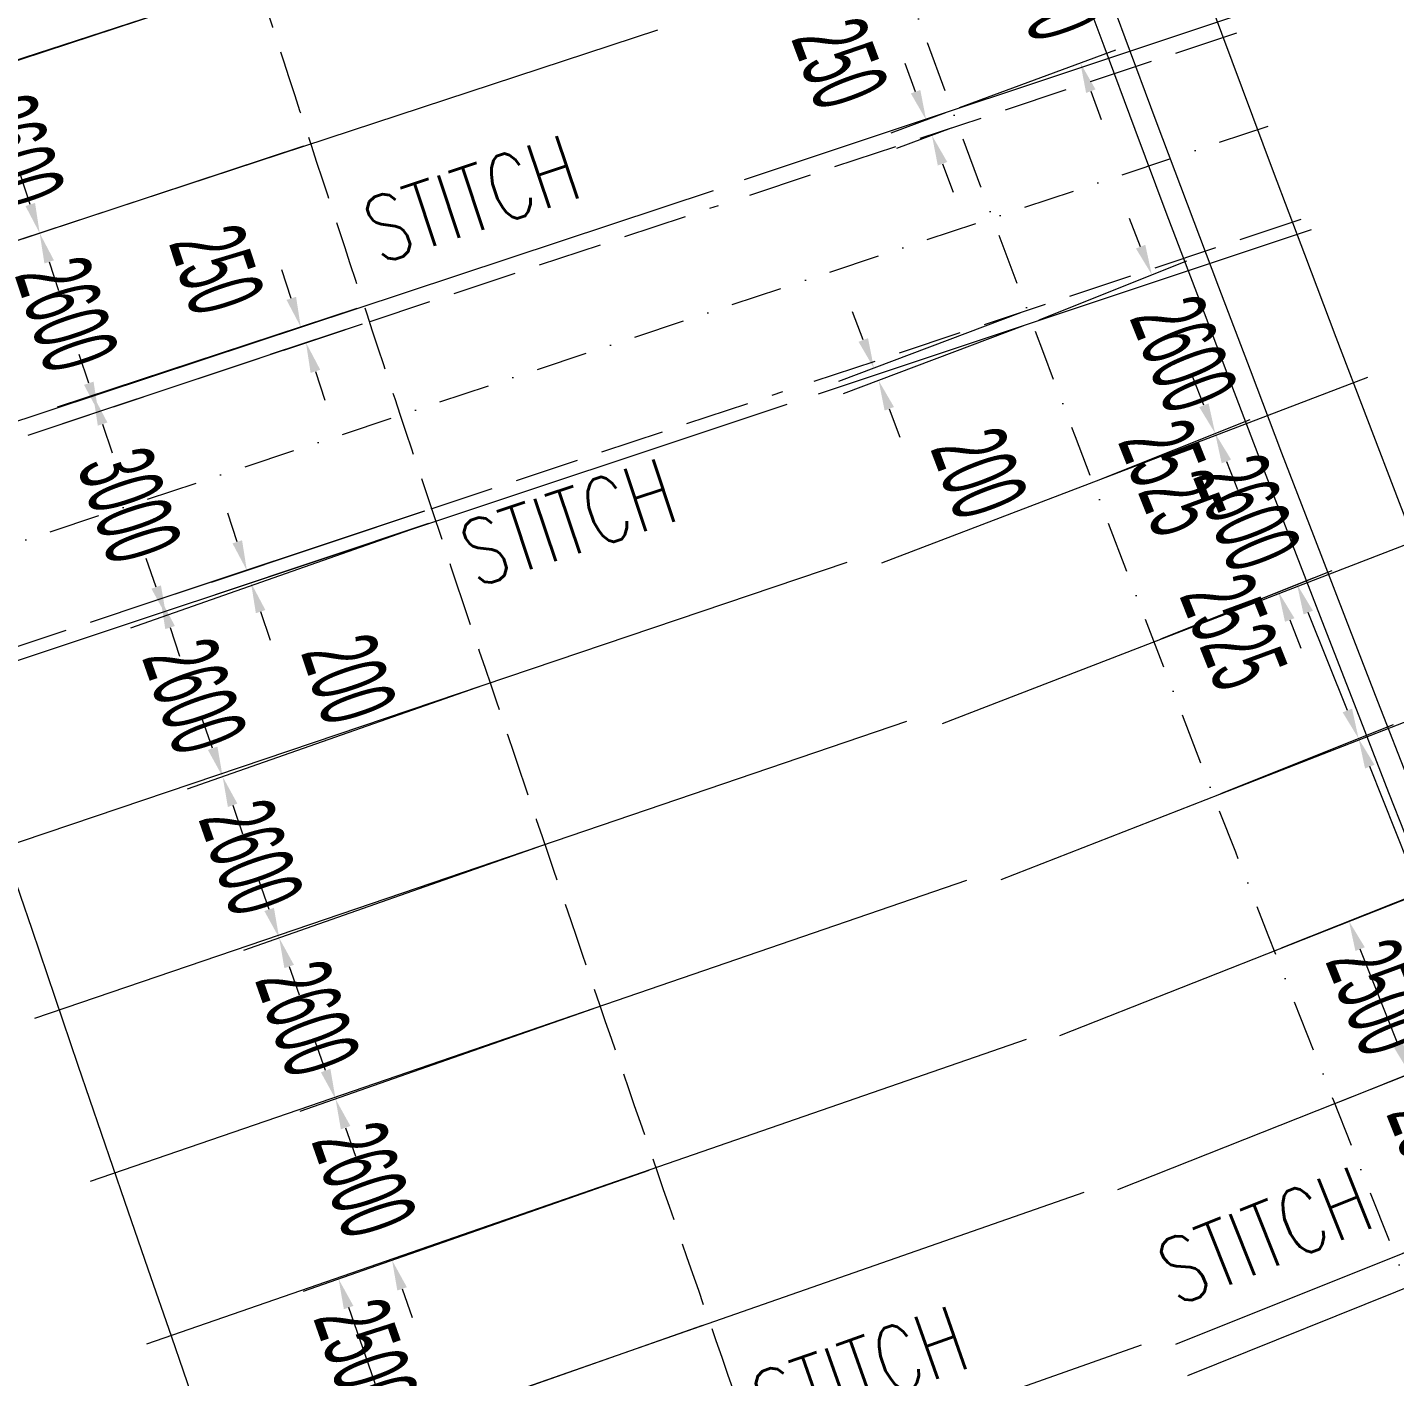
# Model space of a CAD drawing. Header units: millimetres. Extents: x 27228149 to 29012050, y 40856015 to 42918728.
# Drawn here: x 27405381 to 27426197, y 42430350 to 42450889 of the extents above; entities that cross this region are included whole.
import ezdxf

# ---------------------------------------------------------------- set-up
doc = ezdxf.new("R2010")
doc.units = ezdxf.units.MM
doc.header["$LTSCALE"] = 0.05
doc.linetypes.add('DGN Style 3', pattern=[27349.722329, 19535.51595, -7814.20638])
doc.linetypes.add('DGN Style 4', pattern=[31276.361035, 15628.41276, -7814.20638, 19.535516, -7814.20638])
doc.layers.get('Defpoints').update_dxf_attribs({"lineweight": 0})
for name, color, linetype, lineweight in [('InnerEdge_NB', 7, 'Continuous', 0), ('InnerEdge_SB', 7, 'Continuous', 0), ('OuterEdge_NB', 7, 'Continuous', 0), ('OuterEdge_SBRamp', 7, 'Continuous', 0), ('PlacementCurve_NB', 1, 'DGN Style 3', 0), ('PlacementCurve_SB', 1, 'DGN Style 3', 0), ('PlacementCurve_SBRamp', 1, 'DGN Style 3', 0), ('S-_ANOT----_A-', 7, 'Continuous', 0), ('S-_ANOT----_T-', 7, 'Continuous', 0), ('S-_GRIDLINE_E- Adjusted', 6, 'DGN Style 4', 0), ('S-_SEG-----_E-SB', 3, 'Continuous', 13), ('S-_SEG-----_E-SBRamp', 3, 'Continuous', 13), ('S-_WALLLBW-_E-', 40, 'Continuous', 13)]:
    doc.layers.add(name, color=color, linetype=linetype, lineweight=lineweight)
doc.styles.add('Styletxt', font='txt.shx')
doc.styles.add('StyleWORKING', font='WORKING.shx')
doc.dimstyles.new('dim300', dxfattribs={"dimtxt": 750, "dimasz": 750, "dimexe": 375, "dimexo": 375, "dimgap": 375, "dimtad": 1, "dimdec": 0, "dimzin": 11, "dimdsep": 46, "dimtxsty": 'StyleWORKING', "dimsah": 1, "dimcen": 0.09, "dimclrd": 7, "dimclre": 7, "dimadec": 4, "dimazin": 3, "dimtfac": 1, "dimtdec": 0, "dimtmove": 0, "dimatfit": 3, "dimfxl": 1, "dimtolj": 1, "dimtzin": 0, "dimlwd": 0, "dimlwe": 0, "dimarcsym": 0})

# ---------------------------------------------------------------- blocks, each defined once
blk = doc.blocks.new('*D150')
at = {"layer": 'Defpoints', "color": 0, "linetype": 'Continuous', "transparency": 16777216}
for p in [(27420678, 42446395), (27423465, 42444709), (27421601, 42443965)]:
    blk.add_point(p, dxfattribs=at)
at = {"layer": 'S-_ANOT----_A-', "color": 7, "linetype": 'Continuous', "lineweight": 0, "transparency": 16777216}
for p, q in [((27422330, 42447550), (27422159, 42447978)), ((27423635, 42444282), (27423806, 42443855))]:
    blk.add_line(p, q, dxfattribs=at)
at = {"layer": 'S-_ANOT----_A-', "linetype": 'Continuous', "transparency": 16777216}
for p, q in [((27420785, 42446438), (27423035, 42447337)), ((27421708, 42444008), (27423999, 42444922))]:
    blk.add_line(p, q, dxfattribs=at)
at = {"layer": 'S-_ANOT----_A-', "color": 7, "linetype": 'Continuous', "transparency": 16777216}
for points in [[(27422401, 42447579), (27422259, 42447522), (27422501, 42447123)], [(27423707, 42444310), (27423564, 42444253), (27423465, 42444709)]]:
    blk.add_solid(points, dxfattribs=at)
at = {"layer": 'S-_ANOT----_A-', "color": 0, "linetype": 'Continuous', "transparency": 16777216, "insert": (27422984, 42445917), "char_height": 1150, "attachment_point": 5, "rotation": 291.7694, "style": 'StyleWORKING'}
blk.add_mtext('\\A1;{\\W0.47826;\\C0;2600}', dxfattribs=at)
blk = doc.blocks.new('*D151')
at = {"layer": 'Defpoints', "color": 0, "linetype": 'Continuous', "transparency": 16777216}
for p in [(27421601, 42443965), (27424429, 42442295), (27422533, 42441538)]:
    blk.add_point(p, dxfattribs=at)
at = {"layer": 'S-_ANOT----_A-', "color": 7, "linetype": 'Continuous', "lineweight": 0, "transparency": 16777216}
for p, q in [((27423294, 42445136), (27423124, 42445563)), ((27424600, 42441868), (27424770, 42441440))]:
    blk.add_line(p, q, dxfattribs=at)
at = {"layer": 'S-_ANOT----_A-', "linetype": 'Continuous', "transparency": 16777216}
for p, q in [((27421708, 42444008), (27423999, 42444922)), ((27422640, 42441580), (27424963, 42442508))]:
    blk.add_line(p, q, dxfattribs=at)
at = {"layer": 'S-_ANOT----_A-', "color": 7, "linetype": 'Continuous', "transparency": 16777216}
for points in [[(27423365, 42445165), (27423223, 42445108), (27423465, 42444709)], [(27424671, 42441896), (27424528, 42441839), (27424429, 42442295)]]:
    blk.add_solid(points, dxfattribs=at)
at = {"layer": 'S-_ANOT----_A-', "color": 0, "linetype": 'Continuous', "transparency": 16777216, "insert": (27423948, 42443502), "char_height": 1150, "attachment_point": 5, "rotation": 291.7694, "style": 'StyleWORKING'}
blk.add_mtext('\\A1;{\\W0.47826;\\C0;2600}', dxfattribs=at)
blk = doc.blocks.new('*D152')
at = {"layer": 'Defpoints', "color": 0, "linetype": 'Continuous', "transparency": 16777216}
for p in [(27424712, 42442408), (27422533, 42441538), (27423446, 42439183)]:
    blk.add_point(p, dxfattribs=at)
at = {"layer": 'S-_ANOT----_A-', "linetype": 'Continuous', "transparency": 16777216}
for p, q in [((27422640, 42441580), (27425246, 42442621)), ((27423553, 42439226), (27426182, 42440276))]:
    blk.add_line(p, q, dxfattribs=at)
at = {"layer": 'S-_ANOT----_A-', "color": 7, "linetype": 'Continuous', "lineweight": 0, "transparency": 16777216}
blk.add_line((27425477, 42440490), (27424882, 42441980), dxfattribs=at)
at = {"layer": 'S-_ANOT----_A-', "color": 7, "linetype": 'Continuous', "transparency": 16777216}
for points in [[(27424953, 42442009), (27424811, 42441952), (27424712, 42442408)], [(27425549, 42440518), (27425406, 42440462), (27425648, 42440063)]]:
    blk.add_solid(points, dxfattribs=at)
at = {"layer": 'S-_ANOT----_A-', "color": 0, "linetype": 'Continuous', "transparency": 16777216, "insert": (27422807, 42444033), "char_height": 1150, "attachment_point": 5, "rotation": 291.7694, "style": 'StyleWORKING'}
blk.add_mtext('\\A1;{\\W0.47826;\\C0;2525}', dxfattribs=at)
blk = doc.blocks.new('*D153')
at = {"layer": 'Defpoints', "color": 0, "linetype": 'Continuous', "transparency": 16777216}
for p in [(27425648, 42440063), (27423446, 42439183), (27424366, 42436832)]:
    blk.add_point(p, dxfattribs=at)
at = {"layer": 'S-_ANOT----_A-', "linetype": 'Continuous', "transparency": 16777216}
for p, q in [((27423553, 42439226), (27426182, 42440276)), ((27424473, 42436875), (27427118, 42437931))]:
    blk.add_line(p, q, dxfattribs=at)
at = {"layer": 'S-_ANOT----_A-', "color": 7, "linetype": 'Continuous', "lineweight": 0, "transparency": 16777216}
blk.add_line((27426414, 42438145), (27425819, 42439636), dxfattribs=at)
at = {"layer": 'S-_ANOT----_A-', "color": 7, "linetype": 'Continuous', "transparency": 16777216}
for points in [[(27425890, 42439664), (27425747, 42439607), (27425648, 42440063)], [(27426485, 42438174), (27426343, 42438117), (27426584, 42437718)]]:
    blk.add_solid(points, dxfattribs=at)
at = {"layer": 'S-_ANOT----_A-', "color": 0, "linetype": 'Continuous', "transparency": 16777216, "insert": (27423744, 42441688), "char_height": 1150, "attachment_point": 5, "rotation": 291.7694, "style": 'StyleWORKING'}
blk.add_mtext('\\A1;{\\W0.47826;\\C0;2525}', dxfattribs=at)
blk = doc.blocks.new('*D154')
at = {"layer": 'Defpoints', "color": 0, "linetype": 'Continuous', "transparency": 16777216}
for p in [(27425501, 42437285), (27424366, 42436832), (27425286, 42434507)]:
    blk.add_point(p, dxfattribs=at)
at = {"layer": 'S-_ANOT----_A-', "linetype": 'Continuous', "transparency": 16777216}
for p, q in [((27424473, 42436875), (27426035, 42437498)), ((27425392, 42434550), (27426962, 42435177))]:
    blk.add_line(p, q, dxfattribs=at)
at = {"layer": 'S-_ANOT----_A-', "color": 7, "linetype": 'Continuous', "lineweight": 0, "transparency": 16777216}
blk.add_line((27426257, 42435391), (27425671, 42436858), dxfattribs=at)
at = {"layer": 'S-_ANOT----_A-', "color": 7, "linetype": 'Continuous', "transparency": 16777216}
for points in [[(27425743, 42436886), (27425600, 42436830), (27425501, 42437285)], [(27426329, 42435419), (27426186, 42435362), (27426428, 42434963)]]:
    blk.add_solid(points, dxfattribs=at)
at = {"layer": 'S-_ANOT----_A-', "color": 0, "linetype": 'Continuous', "transparency": 16777216, "insert": (27425966, 42436125), "char_height": 1150, "attachment_point": 5, "rotation": 291.7694, "style": 'StyleWORKING'}
blk.add_mtext('\\A1;{\\W0.47826;\\C0;2500}', dxfattribs=at)
blk = doc.blocks.new('*D339')
at = {"layer": 'Defpoints', "color": 0, "linetype": 'Continuous', "transparency": 16777216}
for p in [(27408085, 42454060), (27408886, 42451587), (27404756, 42450226)]:
    blk.add_point(p, dxfattribs=at)
at = {"layer": 'S-_ANOT----_A-', "linetype": 'Continuous', "transparency": 16777216}
for p, q in [((27407976, 42454024), (27403396, 42452515)), ((27408777, 42451551), (27404209, 42450046))]:
    blk.add_line(p, q, dxfattribs=at)
at = {"layer": 'S-_ANOT----_A-', "color": 7, "linetype": 'Continuous', "lineweight": 0, "transparency": 16777216}
for p, q in [((27403798, 42453132), (27403654, 42453569)), ((27404900, 42449789), (27405044, 42449352))]:
    blk.add_line(p, q, dxfattribs=at)
at = {"layer": 'S-_ANOT----_A-', "color": 7, "linetype": 'Continuous', "transparency": 16777216}
for points in [[(27403871, 42453156), (27403725, 42453108), (27403942, 42452695)], [(27404972, 42449813), (27404827, 42449765), (27404756, 42450226)]]:
    blk.add_solid(points, dxfattribs=at)
at = {"layer": 'S-_ANOT----_A-', "color": 0, "linetype": 'Continuous', "transparency": 16777216, "insert": (27404350, 42451461), "char_height": 1150, "attachment_point": 5, "rotation": 288.2405, "style": 'StyleWORKING'}
blk.add_mtext('\\A1;{\\W0.47826;\\C0;2600}', dxfattribs=at)
blk = doc.blocks.new('*D340')
at = {"layer": 'Defpoints', "color": 0, "linetype": 'Continuous', "transparency": 16777216}
for p in [(27408886, 42451587), (27409694, 42449115), (27405569, 42447756)]:
    blk.add_point(p, dxfattribs=at)
at = {"layer": 'S-_ANOT----_A-', "linetype": 'Continuous', "transparency": 16777216}
for p, q in [((27408777, 42451551), (27404209, 42450046)), ((27409584, 42449079), (27405023, 42447576))]:
    blk.add_line(p, q, dxfattribs=at)
at = {"layer": 'S-_ANOT----_A-', "color": 7, "linetype": 'Continuous', "lineweight": 0, "transparency": 16777216}
for p, q in [((27404612, 42450663), (27404468, 42451099)), ((27405713, 42447319), (27405857, 42446883))]:
    blk.add_line(p, q, dxfattribs=at)
at = {"layer": 'S-_ANOT----_A-', "color": 7, "linetype": 'Continuous', "transparency": 16777216}
for points in [[(27404684, 42450687), (27404539, 42450639), (27404756, 42450226)], [(27405786, 42447343), (27405641, 42447295), (27405569, 42447756)]]:
    blk.add_solid(points, dxfattribs=at)
at = {"layer": 'S-_ANOT----_A-', "color": 0, "linetype": 'Continuous', "transparency": 16777216, "insert": (27405164, 42448991), "char_height": 1150, "attachment_point": 5, "rotation": 288.2405, "style": 'StyleWORKING'}
blk.add_mtext('\\A1;{\\W0.47826;\\C0;2600}', dxfattribs=at)
blk = doc.blocks.new('*D341')
at = {"layer": 'Defpoints', "color": 0, "linetype": 'Continuous', "transparency": 16777216}
for p in [(27411597, 42443373), (27412426, 42440908), (27408355, 42439481)]:
    blk.add_point(p, dxfattribs=at)
at = {"layer": 'S-_ANOT----_A-', "linetype": 'Continuous', "transparency": 16777216}
for p, q in [((27411489, 42443335), (27406952, 42441745)), ((27412317, 42440870), (27407812, 42439291))]:
    blk.add_line(p, q, dxfattribs=at)
at = {"layer": 'S-_ANOT----_A-', "color": 7, "linetype": 'Continuous', "lineweight": 0, "transparency": 16777216}
for p, q in [((27407343, 42442369), (27407190, 42442803)), ((27408507, 42439047), (27408659, 42438613))]:
    blk.add_line(p, q, dxfattribs=at)
at = {"layer": 'S-_ANOT----_A-', "color": 7, "linetype": 'Continuous', "transparency": 16777216}
for points in [[(27407415, 42442394), (27407270, 42442344), (27407495, 42441935)], [(27408579, 42439073), (27408434, 42439022), (27408355, 42439481)]]:
    blk.add_solid(points, dxfattribs=at)
at = {"layer": 'S-_ANOT----_A-', "color": 0, "linetype": 'Continuous', "transparency": 16777216, "insert": (27407926, 42440709), "char_height": 1150, "attachment_point": 5, "rotation": 289.3146, "style": 'StyleWORKING'}
blk.add_mtext('\\A1;{\\W0.47826;\\C0;2600}', dxfattribs=at)
blk = doc.blocks.new('*D342')
at = {"layer": 'Defpoints', "color": 0, "linetype": 'Continuous', "transparency": 16777216}
for p in [(27412426, 42440908), (27413261, 42438446), (27409215, 42437028)]:
    blk.add_point(p, dxfattribs=at)
at = {"layer": 'S-_ANOT----_A-', "linetype": 'Continuous', "transparency": 16777216}
for p, q in [((27412317, 42440870), (27407812, 42439291)), ((27413152, 42438408), (27408672, 42436838))]:
    blk.add_line(p, q, dxfattribs=at)
at = {"layer": 'S-_ANOT----_A-', "color": 7, "linetype": 'Continuous', "lineweight": 0, "transparency": 16777216}
for p, q in [((27408202, 42439916), (27408050, 42440350)), ((27409367, 42436594), (27409519, 42436160))]:
    blk.add_line(p, q, dxfattribs=at)
at = {"layer": 'S-_ANOT----_A-', "color": 7, "linetype": 'Continuous', "transparency": 16777216}
for points in [[(27408275, 42439941), (27408130, 42439890), (27408355, 42439481)], [(27409439, 42436619), (27409294, 42436568), (27409215, 42437028)]]:
    blk.add_solid(points, dxfattribs=at)
at = {"layer": 'S-_ANOT----_A-', "color": 0, "linetype": 'Continuous', "transparency": 16777216, "insert": (27408786, 42438255), "char_height": 1150, "attachment_point": 5, "rotation": 289.3146, "style": 'StyleWORKING'}
blk.add_mtext('\\A1;{\\W0.47826;\\C0;2600}', dxfattribs=at)
blk = doc.blocks.new('*D343')
at = {"layer": 'Defpoints', "color": 0, "linetype": 'Continuous', "transparency": 16777216}
for p in [(27413261, 42438446), (27414102, 42435986), (27410074, 42434574)]:
    blk.add_point(p, dxfattribs=at)
at = {"layer": 'S-_ANOT----_A-', "linetype": 'Continuous', "transparency": 16777216}
for p, q in [((27413152, 42438408), (27408672, 42436838)), ((27413993, 42435948), (27409532, 42434384))]:
    blk.add_line(p, q, dxfattribs=at)
at = {"layer": 'S-_ANOT----_A-', "color": 7, "linetype": 'Continuous', "lineweight": 0, "transparency": 16777216}
for p, q in [((27409062, 42437462), (27408910, 42437896)), ((27410227, 42434140), (27410379, 42433706))]:
    blk.add_line(p, q, dxfattribs=at)
at = {"layer": 'S-_ANOT----_A-', "color": 7, "linetype": 'Continuous', "transparency": 16777216}
for points in [[(27409135, 42437487), (27408990, 42437437), (27409215, 42437028)], [(27410299, 42434166), (27410154, 42434115), (27410074, 42434574)]]:
    blk.add_solid(points, dxfattribs=at)
at = {"layer": 'S-_ANOT----_A-', "color": 0, "linetype": 'Continuous', "transparency": 16777216, "insert": (27409646, 42435802), "char_height": 1150, "attachment_point": 5, "rotation": 289.3146, "style": 'StyleWORKING'}
blk.add_mtext('\\A1;{\\W0.47826;\\C0;2600}', dxfattribs=at)
blk = doc.blocks.new('*D344')
at = {"layer": 'Defpoints', "color": 0, "linetype": 'Continuous', "transparency": 16777216}
for p in [(27414102, 42435986), (27414950, 42433528), (27410934, 42432121)]:
    blk.add_point(p, dxfattribs=at)
at = {"layer": 'S-_ANOT----_A-', "linetype": 'Continuous', "transparency": 16777216}
for p, q in [((27413993, 42435948), (27409532, 42434384)), ((27414841, 42433490), (27410392, 42431931))]:
    blk.add_line(p, q, dxfattribs=at)
at = {"layer": 'S-_ANOT----_A-', "color": 7, "linetype": 'Continuous', "lineweight": 0, "transparency": 16777216}
for p, q in [((27409922, 42435008), (27409770, 42435443)), ((27411087, 42431687), (27411239, 42431252))]:
    blk.add_line(p, q, dxfattribs=at)
at = {"layer": 'S-_ANOT----_A-', "color": 7, "linetype": 'Continuous', "transparency": 16777216}
for points in [[(27409995, 42435034), (27409850, 42434983), (27410074, 42434574)], [(27411159, 42431712), (27411014, 42431661), (27410934, 42432121)]]:
    blk.add_solid(points, dxfattribs=at)
at = {"layer": 'S-_ANOT----_A-', "color": 0, "linetype": 'Continuous', "transparency": 16777216, "insert": (27410506, 42433348), "char_height": 1150, "attachment_point": 5, "rotation": 289.3146, "style": 'StyleWORKING'}
blk.add_mtext('\\A1;{\\W0.47826;\\C0;2600}', dxfattribs=at)
blk = doc.blocks.new('*D345')
at = {"layer": 'Defpoints', "color": 0, "linetype": 'Continuous', "transparency": 16777216}
for p in [(27414950, 42433528), (27410120, 42431835), (27415771, 42431167)]:
    blk.add_point(p, dxfattribs=at)
at = {"layer": 'S-_ANOT----_A-', "linetype": 'Continuous', "transparency": 16777216}
for p, q in [((27414841, 42433490), (27409578, 42431645)), ((27415662, 42431129), (27410405, 42429286))]:
    blk.add_line(p, q, dxfattribs=at)
at = {"layer": 'S-_ANOT----_A-', "color": 7, "linetype": 'Continuous', "lineweight": 0, "transparency": 16777216}
blk.add_line((27410795, 42429910), (27410273, 42431401), dxfattribs=at)
at = {"layer": 'S-_ANOT----_A-', "color": 7, "linetype": 'Continuous', "transparency": 16777216}
for points in [[(27410345, 42431427), (27410200, 42431376), (27410120, 42431835)], [(27410868, 42429936), (27410723, 42429885), (27410947, 42429476)]]:
    blk.add_solid(points, dxfattribs=at)
at = {"layer": 'S-_ANOT----_A-', "color": 0, "linetype": 'Continuous', "transparency": 16777216, "insert": (27410535, 42430656), "char_height": 1150, "attachment_point": 5, "rotation": 289.3146, "style": 'StyleWORKING'}
blk.add_mtext('\\A1;{\\W0.47826;\\C0;2500}', dxfattribs=at)
blk = doc.blocks.new('*D948')
at = {"layer": 'Defpoints', "color": 0, "linetype": 'Continuous', "transparency": 16777216}
for p in [(27410507, 42446646), (27410586, 42446409), (27409544, 42446327)]:
    blk.add_point(p, dxfattribs=at)
at = {"layer": 'S-_ANOT----_A-', "color": 7, "linetype": 'Continuous', "lineweight": 0, "transparency": 16777216}
for p, q in [((27409399, 42446764), (27409255, 42447200)), ((27409767, 42445653), (27409912, 42445216))]:
    blk.add_line(p, q, dxfattribs=at)
at = {"layer": 'S-_ANOT----_A-', "linetype": 'Continuous', "transparency": 16777216}
for p, q in [((27410398, 42446610), (27408998, 42446146)), ((27410477, 42446373), (27409077, 42445909))]:
    blk.add_line(p, q, dxfattribs=at)
at = {"layer": 'S-_ANOT----_A-', "color": 7, "linetype": 'Continuous', "transparency": 16777216}
for points in [[(27409472, 42446788), (27409327, 42446740), (27409544, 42446327)], [(27409840, 42445677), (27409694, 42445629), (27409623, 42446090)]]:
    blk.add_solid(points, dxfattribs=at)
at = {"layer": 'S-_ANOT----_A-', "color": 0, "linetype": 'Continuous', "transparency": 16777216, "insert": (27408261, 42447201), "char_height": 1150, "attachment_point": 5, "rotation": 288.3215, "style": 'StyleWORKING'}
blk.add_mtext('\\A1;{\\W0.47826;\\C0;250}', dxfattribs=at)
blk = doc.blocks.new('*D949')
at = {"layer": 'Defpoints', "color": 0, "linetype": 'Continuous', "transparency": 16777216}
for p in [(27411534, 42443562), (27411597, 42443373), (27408723, 42442622)]:
    blk.add_point(p, dxfattribs=at)
at = {"layer": 'S-_ANOT----_A-', "linetype": 'Continuous', "transparency": 16777216}
for p, q in [((27411425, 42443526), (27408178, 42442439)), ((27411488, 42443336), (27408241, 42442250))]:
    blk.add_line(p, q, dxfattribs=at)
at = {"layer": 'S-_ANOT----_A-', "color": 7, "linetype": 'Continuous', "lineweight": 0, "transparency": 16777216}
for p, q in [((27408577, 42443058), (27408431, 42443494)), ((27408933, 42441996), (27409079, 42441560))]:
    blk.add_line(p, q, dxfattribs=at)
at = {"layer": 'S-_ANOT----_A-', "color": 7, "linetype": 'Continuous', "transparency": 16777216}
for points in [[(27408650, 42443082), (27408505, 42443034), (27408723, 42442622)], [(27409005, 42442020), (27408860, 42441972), (27408787, 42442432)]]:
    blk.add_solid(points, dxfattribs=at)
at = {"layer": 'S-_ANOT----_A-', "color": 0, "linetype": 'Continuous', "transparency": 16777216, "insert": (27410273, 42440969), "char_height": 1150, "attachment_point": 5, "rotation": 288.5048, "style": 'StyleWORKING'}
blk.add_mtext('\\A1;{\\W0.47826;\\C0;200}', dxfattribs=at)
blk = doc.blocks.new('*D954')
at = {"layer": 'Defpoints', "color": 0, "linetype": 'Continuous', "transparency": 16777216}
for p in [(27420607, 42446583), (27420678, 42446395), (27418270, 42445700)]:
    blk.add_point(p, dxfattribs=at)
at = {"layer": 'S-_ANOT----_A-', "linetype": 'Continuous', "transparency": 16777216}
for p, q in [((27420500, 42446542), (27417732, 42445497)), ((27420570, 42446355), (27417803, 42445310))]:
    blk.add_line(p, q, dxfattribs=at)
at = {"layer": 'S-_ANOT----_A-', "color": 7, "linetype": 'Continuous', "lineweight": 0, "transparency": 16777216}
for p, q in [((27418108, 42446131), (27417945, 42446561)), ((27418504, 42445083), (27418666, 42444652))]:
    blk.add_line(p, q, dxfattribs=at)
at = {"layer": 'S-_ANOT----_A-', "color": 7, "linetype": 'Continuous', "transparency": 16777216}
for points in [[(27418180, 42446158), (27418036, 42446103), (27418270, 42445700)], [(27418575, 42445110), (27418432, 42445056), (27418341, 42445513)]]:
    blk.add_solid(points, dxfattribs=at)
at = {"layer": 'S-_ANOT----_A-', "color": 0, "linetype": 'Continuous', "transparency": 16777216, "insert": (27419870, 42444103), "char_height": 1150, "attachment_point": 5, "rotation": 290.688, "style": 'StyleWORKING'}
blk.add_mtext('\\A1;{\\W0.47826;\\C0;200}', dxfattribs=at)
blk = doc.blocks.new('*D955')
at = {"layer": 'Defpoints', "color": 0, "linetype": 'Continuous', "transparency": 16777216}
for p in [(27419465, 42449628), (27419065, 42449478), (27419552, 42449393)]:
    blk.add_point(p, dxfattribs=at)
at = {"layer": 'S-_ANOT----_A-', "color": 7, "linetype": 'Continuous', "lineweight": 0, "transparency": 16777216}
for p, q in [((27418904, 42449909), (27418743, 42450340)), ((27419314, 42448813), (27419475, 42448382))]:
    blk.add_line(p, q, dxfattribs=at)
at = {"layer": 'S-_ANOT----_A-', "linetype": 'Continuous', "transparency": 16777216}
for p, q in [((27419357, 42449587), (27418527, 42449277)), ((27419445, 42449353), (27418614, 42449043))]:
    blk.add_line(p, q, dxfattribs=at)
at = {"layer": 'S-_ANOT----_A-', "color": 7, "linetype": 'Continuous', "transparency": 16777216}
for points in [[(27418976, 42449936), (27418832, 42449883), (27419065, 42449478)], [(27419386, 42448840), (27419242, 42448786), (27419153, 42449244)]]:
    blk.add_solid(points, dxfattribs=at)
at = {"layer": 'S-_ANOT----_A-', "color": 0, "linetype": 'Continuous', "transparency": 16777216, "insert": (27417750, 42450341), "char_height": 1150, "attachment_point": 5, "rotation": 290.4815, "style": 'StyleWORKING'}
blk.add_mtext('\\A1;{\\W0.47826;\\C0;250}', dxfattribs=at)
blk = doc.blocks.new('*D1020')
at = {"layer": 'Defpoints', "color": 0, "linetype": 'Continuous', "transparency": 16777216}
for p in [(27418561, 42452066), (27421412, 42450349), (27419465, 42449628)]:
    blk.add_point(p, dxfattribs=at)
at = {"layer": 'S-_ANOT----_A-', "color": 7, "linetype": 'Continuous', "lineweight": 0, "transparency": 16777216}
for p, q in [((27420348, 42453219), (27420188, 42453650)), ((27421572, 42449918), (27421731, 42449487))]:
    blk.add_line(p, q, dxfattribs=at)
at = {"layer": 'S-_ANOT----_A-', "linetype": 'Continuous', "transparency": 16777216}
for p, q in [((27418669, 42452106), (27421047, 42452987)), ((27419573, 42449668), (27421951, 42450549))]:
    blk.add_line(p, q, dxfattribs=at)
at = {"layer": 'S-_ANOT----_A-', "color": 7, "linetype": 'Continuous', "transparency": 16777216}
for points in [[(27420420, 42453245), (27420276, 42453192), (27420508, 42452787)], [(27421643, 42449945), (27421500, 42449891), (27421412, 42450349)]]:
    blk.add_solid(points, dxfattribs=at)
at = {"layer": 'S-_ANOT----_A-', "color": 0, "linetype": 'Continuous', "transparency": 16777216, "insert": (27420961, 42451569), "char_height": 1150, "attachment_point": 5, "rotation": 290.3378, "style": 'StyleWORKING'}
blk.add_mtext('\\A1;{\\W0.47826;\\C0;2600}', dxfattribs=at)
blk = doc.blocks.new('*D1021')
at = {"layer": 'Defpoints', "color": 0, "linetype": 'Continuous', "transparency": 16777216}
for p in [(27426428, 42434963), (27425286, 42434507), (27426213, 42432186)]:
    blk.add_point(p, dxfattribs=at)
at = {"layer": 'S-_ANOT----_A-', "linetype": 'Continuous', "transparency": 16777216}
for p, q in [((27425392, 42434550), (27426962, 42435177)), ((27426320, 42432228), (27427889, 42432855))]:
    blk.add_line(p, q, dxfattribs=at)
at = {"layer": 'S-_ANOT----_A-', "color": 7, "linetype": 'Continuous', "lineweight": 0, "transparency": 16777216}
blk.add_line((27427185, 42433069), (27426599, 42434536), dxfattribs=at)
at = {"layer": 'S-_ANOT----_A-', "color": 7, "linetype": 'Continuous', "transparency": 16777216}
for points in [[(27426670, 42434565), (27426527, 42434508), (27426428, 42434963)], [(27427256, 42433097), (27427113, 42433041), (27427355, 42432642)]]:
    blk.add_solid(points, dxfattribs=at)
at = {"layer": 'S-_ANOT----_A-', "color": 0, "linetype": 'Continuous', "transparency": 16777216, "insert": (27426893, 42433803), "char_height": 1150, "attachment_point": 5, "rotation": 291.7694, "style": 'StyleWORKING'}
blk.add_mtext('\\A1;{\\W0.47826;\\C0;2500}', dxfattribs=at)
blk = doc.blocks.new('*D1075')
at = {"layer": 'Defpoints', "color": 0, "linetype": 'Continuous', "transparency": 16777216}
for p in [(27409694, 42449115), (27410507, 42446646), (27406383, 42445287)]:
    blk.add_point(p, dxfattribs=at)
at = {"layer": 'S-_ANOT----_A-', "linetype": 'Continuous', "transparency": 16777216}
for p, q in [((27409584, 42449079), (27405023, 42447576)), ((27410398, 42446610), (27405837, 42445107))]:
    blk.add_line(p, q, dxfattribs=at)
at = {"layer": 'S-_ANOT----_A-', "color": 7, "linetype": 'Continuous', "lineweight": 0, "transparency": 16777216}
for p, q in [((27405425, 42448193), (27405281, 42448630)), ((27406527, 42444850), (27406671, 42444413))]:
    blk.add_line(p, q, dxfattribs=at)
at = {"layer": 'S-_ANOT----_A-', "color": 7, "linetype": 'Continuous', "transparency": 16777216}
for points in [[(27405498, 42448217), (27405353, 42448169), (27405569, 42447756)], [(27406600, 42444874), (27406454, 42444826), (27406383, 42445287)]]:
    blk.add_solid(points, dxfattribs=at)
at = {"layer": 'S-_ANOT----_A-', "color": 0, "linetype": 'Continuous', "transparency": 16777216, "insert": (27405978, 42446522), "char_height": 1150, "attachment_point": 5, "rotation": 288.2405, "style": 'StyleWORKING'}
blk.add_mtext('\\A1;{\\W0.47826;\\C0;2600}', dxfattribs=at)
blk = doc.blocks.new('*D1076')
at = {"layer": 'Defpoints', "color": 0, "linetype": 'Continuous', "transparency": 16777216}
for p in [(27410586, 42446409), (27411534, 42443562), (27407409, 42442189)]:
    blk.add_point(p, dxfattribs=at)
at = {"layer": 'S-_ANOT----_A-', "linetype": 'Continuous', "transparency": 16777216}
for p, q in [((27410477, 42446372), (27405916, 42444854)), ((27411424, 42443526), (27406863, 42442008))]:
    blk.add_line(p, q, dxfattribs=at)
at = {"layer": 'S-_ANOT----_A-', "color": 7, "linetype": 'Continuous', "lineweight": 0, "transparency": 16777216}
for p, q in [((27406316, 42445472), (27406171, 42445908)), ((27407554, 42441753), (27407700, 42441316))]:
    blk.add_line(p, q, dxfattribs=at)
at = {"layer": 'S-_ANOT----_A-', "color": 7, "linetype": 'Continuous', "transparency": 16777216}
for points in [[(27406389, 42445496), (27406243, 42445448), (27406461, 42445036)], [(27407627, 42441777), (27407481, 42441729), (27407409, 42442189)]]:
    blk.add_solid(points, dxfattribs=at)
at = {"layer": 'S-_ANOT----_A-', "color": 0, "linetype": 'Continuous', "transparency": 16777216, "insert": (27406936, 42443613), "char_height": 1150, "attachment_point": 5, "rotation": 288.4139, "style": 'StyleWORKING'}
blk.add_mtext('\\A1;{\\W0.47826;\\C0;3000}', dxfattribs=at)
blk = doc.blocks.new('*D1077')
at = {"layer": 'Defpoints', "color": 0, "linetype": 'Continuous', "transparency": 16777216}
for p in [(27415771, 42431167), (27410947, 42429476), (27416598, 42428807)]:
    blk.add_point(p, dxfattribs=at)
at = {"layer": 'S-_ANOT----_A-', "linetype": 'Continuous', "transparency": 16777216}
for p, q in [((27415662, 42431129), (27410405, 42429286)), ((27416489, 42428769), (27411232, 42426927))]:
    blk.add_line(p, q, dxfattribs=at)
at = {"layer": 'S-_ANOT----_A-', "color": 7, "linetype": 'Continuous', "lineweight": 0, "transparency": 16777216}
blk.add_line((27411622, 42427551), (27411099, 42429042), dxfattribs=at)
at = {"layer": 'S-_ANOT----_A-', "color": 7, "linetype": 'Continuous', "transparency": 16777216}
for points in [[(27411172, 42429067), (27411027, 42429017), (27410947, 42429476)], [(27411694, 42427576), (27411550, 42427526), (27411774, 42427117)]]:
    blk.add_solid(points, dxfattribs=at)
at = {"layer": 'S-_ANOT----_A-', "color": 0, "linetype": 'Continuous', "transparency": 16777216, "insert": (27411362, 42428297), "char_height": 1150, "attachment_point": 5, "rotation": 289.3146, "style": 'StyleWORKING'}
blk.add_mtext('\\A1;{\\W0.47826;\\C0;2500}', dxfattribs=at)

msp = doc.modelspace()

# ---------------------------------------------------------------- linework, layer by layer
at = {"layer": 'InnerEdge_NB'}
msp.add_lwpolyline([(27283724.5, 42878514.7, -0.0568157), (27345588.8, 42682480.7), (27368075.3, 42566916.3, 0.0263705), (27393633.3, 42464653, 0.0426618), (27458420.2, 42303807.1, 0.1075608), (27699785.7, 42006839.6, 0.026969), (27783127.3, 41947329.2), (27839783.5, 41911319.6)], format="xyb", dxfattribs=at)
at = {"layer": 'InnerEdge_SB', "extrusion": (0, 0, -1)}
msp.add_lwpolyline([(-27784629.2, 41949692.3, 0.026969), (-27701533.2, 42009027.3, 0.1075608), (-27460918.9, 42305070.6, 0.0691101), (-27370363.7, 42569291.8)], format="xyb", dxfattribs=at)
at = {"layer": 'OuterEdge_NB', "extrusion": (0, 0, -1)}
msp.add_arc((-28366874.4, 42763192.6), 1032150, 334.1501386, 342.946718, dxfattribs=at)
at = {"layer": 'OuterEdge_SBRamp', "flags": 128}
msp.add_lwpolyline([(27421297.4, 42451872.9), (27421768, 42450606), (27422240.9, 42449339.9), (27422716.1, 42448074.7), (27423193.6, 42446810.3), (27423673.3, 42445546.8), (27424155.3, 42444284.2), (27424639.6, 42443022.4), (27425126.2, 42441761.5), (27425615, 42440501.5), (27426106.1, 42439242.4), (27426599.5, 42437984.2), (27427095.1, 42436726.8), (27427593, 42435470.4), (27428093.2, 42434214.8), (27428595.6, 42432960.2), (27429100.3, 42431706.4), (27429607.2, 42430453.6)], dxfattribs=at)
at = {"layer": 'PlacementCurve_NB'}
msp.add_lwpolyline([(27288809.3, 42846343.4, -0.0480477), (27337834.2, 42680971.8), (27359958.8, 42567267.3, 0.0690894), (27451045.4, 42301107.2, 0.1079959), (27694979, 42000696.1, 0.0193193), (27725549.4, 41977271, 0.0146476), (27778701.6, 41940923.9), (27835716.4, 41904662.4)], format="xyb", dxfattribs=at)
at = {"layer": 'PlacementCurve_SB'}
msp.add_lwpolyline([(27305541.4, 42854039, -0.0482858), (27355899.2, 42684467.3), (27377998.9, 42570890.3, 0.0688708), (27467496.8, 42309348.2, 0.1110949), (27715510, 42007942.3, 0.028125), (27802629.8, 41947720.4), (27845874.9, 41921290)], format="xyb", dxfattribs=at)
at = {"layer": 'PlacementCurve_SBRamp', "linetype": 'DGN Style 4', "extrusion": (0, 0, -1), "flags": 128}
msp.add_lwpolyline([(-27427289.7, 42429515.9), (-27426782, 42430770.8), (-27426275.6, 42432028.7), (-27425771.5, 42433287.5), (-27425269.7, 42434547.3), (-27424770.1, 42435807.9), (-27424272.8, 42437069.5), (-27423777.8, 42438331.9), (-27423285.1, 42439595.2), (-27422794.6, 42440859.4), (-27422306.4, 42442124.5), (-27421820.5, 42443390.5), (-27421336.9, 42444657.3), (-27420855.6, 42445925), (-27420376.5, 42447193.6), (-27419899.8, 42448463), (-27419425.3, 42449733.3), (-27418953.1, 42451004.4), (-27418483.2, 42452276.4), (-27418015.6, 42453549.3), (-27417550.3, 42454823), (-27417087.3, 42456097.5), (-27416626.6, 42457372.8), (-27416168.1, 42458649), (-27415712, 42459926), (-27415258.2, 42461203.8), (-27414806.7, 42462482.4), (-27414357.5, 42463761.9), (-27413910.6, 42465042.1), (-27413466, 42466323.2), (-27413023.7, 42467605.1), (-27412583.8, 42468887.7), (-27412146.1, 42470171.1), (-27411710.7, 42471455.4), (-27411277.7, 42472740.4), (-27410245.4, 42475822)], dxfattribs=at)
at = {"layer": 'S-_GRIDLINE_E- Adjusted'}
msp.add_line((27347860.8, 42423947.1), (27424331.4, 42449405.3), dxfattribs=at)
at = {"layer": 'S-_SEG-----_E-SB'}
for p, q in [((27401081.1, 42449048.1), (27414159.2, 42453302.2)), ((27401895.1, 42446556.5), (27414980.7, 42450850.4)), ((27402715.5, 42444067.1), (27415825.7, 42448406.5)), ((27403809.5, 42440780.6), (27416950.1, 42445154.6)), ((27417857.3, 42442742.4), (27404649.4, 42438282.5)), ((27418767.8, 42440321.4), (27405491.2, 42435800.2)), ((27419678.1, 42437900.9), (27406339.4, 42433320)), ((27420588.3, 42435480.7), (27407194, 42430842.1)), ((27421463.4, 42433154), (27408021.7, 42428461.5)), ((27422338.4, 42430827.4), (27408855.3, 42426083))]:
    msp.add_line(p, q, dxfattribs=at)
at = {"layer": 'S-_SEG-----_E-SB', "linetype": 'DGN Style 3'}
for p, q in [((27402798.8, 42443816.8), (27415904.3, 42448179.1)), ((27403746.4, 42440970.4), (27416884.7, 42445343.6))]:
    msp.add_line(p, q, dxfattribs=at)
at = {"layer": 'S-_SEG-----_E-SBRamp'}
for p, q in [((27416296.8, 42448573.2), (27423718.2, 42451043.5)), ((27417424.8, 42445312.6), (27424932, 42447811.4)), ((27418392.4, 42442739.9), (27425786.6, 42445562.7)), ((27419312, 42440294.6), (27426712.5, 42443150.4)), ((27420205.3, 42437919.4), (27427619.5, 42440811.2)), ((27421098.7, 42435544), (27428534.2, 42438475.1)), ((27421981.1, 42433197.8), (27429450.5, 42436157.7)), ((27422865.9, 42430845.3), (27430371.7, 42433851)), ((27423046.2, 42430365.7), (27430557.3, 42433389.2))]:
    msp.add_line(p, q, dxfattribs=at)
at = {"layer": 'S-_SEG-----_E-SBRamp', "linetype": 'DGN Style 3'}
for p, q in [((27416378.5, 42448336.9), (27423805.7, 42450809.1)), ((27417359.4, 42445501.6), (27424861.3, 42447998.7))]:
    msp.add_line(p, q, dxfattribs=at)
at = {"layer": 'S-_WALLLBW-_E-', "flags": 128}
for points in [[(27429931.7, 42430584.9), (27429424.8, 42431837.4), (27428920.4, 42433090.6), (27428418.2, 42434344.7), (27427918.3, 42435599.6), (27427420.6, 42436855.5), (27426925.2, 42438112.2), (27426432.1, 42439369.9), (27425941.2, 42440628.4), (27425452.6, 42441887.8), (27424966.2, 42443148.1), (27424482.2, 42444409.3), (27424000.4, 42445671.3), (27423520.9, 42446934.3), (27423043.7, 42448198), (27422568.7, 42449462.6), (27422096, 42450728.1), (27421625.6, 42451994.5)], [(27431229.4, 42431110), (27430723.1, 42432361.4), (27430219.6, 42433612.2), (27429718.3, 42434863.9), (27429219.3, 42436116.6), (27428722.6, 42437370.1), (27428228.1, 42438624.5), (27427735.9, 42439879.8), (27427245.9, 42441136), (27426758.3, 42442393), (27426272.8, 42443651), (27425789.7, 42444909.8), (27425308.8, 42446169.5), (27424830.2, 42447430), (27424353.8, 42448691.4), (27423879.8, 42449953.7), (27423408, 42451216.8)]]:
    msp.add_lwpolyline(points, dxfattribs=at)
at = {"layer": 'S-_WALLLBW-_E-', "extrusion": (0, 0, -1)}
for radius in [1032500, 1033900]:
    msp.add_arc((-28366874.4, 42763192.6), radius, 334.1501386, 342.946718, dxfattribs=at)

# ---------------------------------------------------------------- texts
at = {"layer": 'S-_ANOT----_T-', "linetype": 'Continuous', "style": 'Styletxt', "width": 0.75}
for rotation, p in [(18.41054, (27410735.8, 42447278.2)), (18.41054, (27412204.8, 42442355.2)), (21.82365, (27422872.5, 42431418.8)), (19.41574, (27416664.9, 42429407.2))]:
    msp.add_text('STITCH', height=1000, rotation=rotation, dxfattribs=at).set_placement(p)

# ---------------------------------------------------------------- dimensions: what is measured, and where the dimension line sits
at = {"layer": 'S-_ANOT----_A-', "linetype": 'Continuous'}
for base, p1, p2, angle, override, picture, middle, turn in [((27404755.6, 42450225.6), (27408085, 42454060.4), (27408886.1, 42451586.9), 108.24053, {"dimscale": 1000, "dimtxt": 1.15, "dimasz": 0.46, "dimexe": 0.575, "dimexo": 0.115, "dimgap": 0.2875, "dimtad": 1, "dimjust": 0, "dimtih": 0, "dimtoh": 0, "dimlfac": 1, "dimsah": 1, "dimcen": 0, "dimse1": 0, "dimse2": 0, "dimclre": 256, "dimclrt": 0, "dimtol": 0, "dimtfac": 1, "dimtofl": 0, "dimtmove": 2, "dimatfit": 3, "dimfrac": 0, "dimtolj": 1, "dimlwe": 65535}, '*D339', (27404350, 42451460.7), 288.24053), ((27421411.6, 42450349.3), (27418561.1, 42452065.6), (27419464.7, 42449627.7), 110.33784, {"dimscale": 1000, "dimtxt": 1.15, "dimasz": 0.46, "dimexe": 0.575, "dimexo": 0.115, "dimgap": 0.2875, "dimtad": 1, "dimjust": 0, "dimtih": 0, "dimtoh": 0, "dimlfac": 1, "dimsah": 1, "dimcen": 0, "dimse1": 0, "dimse2": 0, "dimclre": 256, "dimclrt": 0, "dimtol": 0, "dimtfac": 1, "dimtofl": 0, "dimtmove": 2, "dimatfit": 3, "dimfrac": 0, "dimtolj": 1, "dimlwe": 65535}, '*D1020', (27420961.1, 42451568.8), 290.33784), ((27419065.2, 42449478.5), (27419552.3, 42449393.3), (27419464.7, 42449627.7), 110.48152, {"dimscale": 1000, "dimtxt": 1.15, "dimasz": 0.46, "dimexe": 0.575, "dimexo": 0.115, "dimgap": 0.2875, "dimtad": 1, "dimtih": 0, "dimtoh": 0, "dimlfac": 1, "dimsah": 1, "dimcen": 0, "dimse1": 0, "dimse2": 0, "dimclre": 256, "dimclrt": 0, "dimtol": 0, "dimtfac": 1, "dimtofl": 0, "dimtmove": 2, "dimatfit": 3, "dimfrac": 0, "dimtolj": 1, "dimlwe": 65535}, '*D955', (27417749.9, 42450340.8), 290.48152), ((27405569.4, 42447756.3), (27408886.1, 42451586.9), (27409693.6, 42449115.5), 108.24053, {"dimscale": 1000, "dimtxt": 1.15, "dimasz": 0.46, "dimexe": 0.575, "dimexo": 0.115, "dimgap": 0.2875, "dimtad": 1, "dimjust": 0, "dimtih": 0, "dimtoh": 0, "dimlfac": 1, "dimsah": 1, "dimcen": 0, "dimse1": 0, "dimse2": 0, "dimclre": 256, "dimclrt": 0, "dimtol": 0, "dimtfac": 1, "dimtofl": 0, "dimtmove": 2, "dimatfit": 3, "dimfrac": 0, "dimtolj": 1, "dimlwe": 65535}, '*D340', (27405163.8, 42448991.4), 288.24053), ((27406383.2, 42445286.9), (27409693.6, 42449115.5), (27410507.4, 42446646.1), 108.24053, {"dimscale": 1000, "dimtxt": 1.15, "dimasz": 0.46, "dimexe": 0.575, "dimexo": 0.115, "dimgap": 0.2875, "dimtad": 1, "dimjust": 0, "dimtih": 0, "dimtoh": 0, "dimlfac": 1, "dimsah": 1, "dimcen": 0, "dimse1": 0, "dimse2": 0, "dimclre": 256, "dimclrt": 0, "dimtol": 0, "dimtfac": 1, "dimtofl": 0, "dimtmove": 2, "dimatfit": 3, "dimfrac": 0, "dimtolj": 1, "dimlwe": 65535}, '*D1075', (27405977.6, 42446522.1), 288.24053), ((27409543.9, 42446327.1), (27410586, 42446408.8), (27410507.4, 42446646.1), 108.32151, {"dimscale": 1000, "dimtxt": 1.15, "dimasz": 0.46, "dimexe": 0.575, "dimexo": 0.115, "dimgap": 0.2875, "dimtad": 1, "dimtih": 0, "dimtoh": 0, "dimlfac": 1, "dimsah": 1, "dimcen": 0, "dimse1": 0, "dimse2": 0, "dimclre": 256, "dimclrt": 0, "dimtol": 0, "dimtfac": 1, "dimtofl": 0, "dimtmove": 2, "dimatfit": 3, "dimfrac": 0, "dimtolj": 1, "dimlwe": 65535}, '*D948', (27408261.4, 42447200.9), 288.32151), ((27423464.8, 42444709.1), (27420677.9, 42446395.4), (27421601.2, 42443964.9), 111.76943, {"dimscale": 1000, "dimtxt": 1.15, "dimasz": 0.46, "dimexe": 0.575, "dimexo": 0.115, "dimgap": 0.2875, "dimtad": 1, "dimjust": 0, "dimtih": 0, "dimtoh": 0, "dimlfac": 1, "dimsah": 1, "dimcen": 0, "dimse1": 0, "dimse2": 0, "dimclre": 256, "dimclrt": 0, "dimtol": 0, "dimtfac": 1, "dimtofl": 0, "dimtmove": 2, "dimatfit": 3, "dimfrac": 0, "dimtolj": 1, "dimlwe": 65535}, '*D150', (27422984, 42445916.7), 291.76943), ((27407408.9, 42442189.2), (27410586, 42446408.8), (27411533.6, 42443562.4), 108.41386, {"dimscale": 1000, "dimtxt": 1.15, "dimasz": 0.46, "dimexe": 0.575, "dimexo": 0.115, "dimgap": 0.2875, "dimtad": 1, "dimjust": 0, "dimtih": 0, "dimtoh": 0, "dimlfac": 1, "dimsah": 1, "dimcen": 0, "dimse1": 0, "dimse2": 0, "dimclre": 256, "dimclrt": 0, "dimtol": 0, "dimtfac": 1, "dimtofl": 0, "dimtmove": 2, "dimatfit": 3, "dimfrac": 0, "dimtolj": 1, "dimlwe": 65535}, '*D1076', (27406936.4, 42443612.8), 288.41386), ((27418270.4, 42445700.2), (27420677.9, 42446395.4), (27420607.2, 42446582.7), 110.688, {"dimscale": 1000, "dimtxt": 1.15, "dimasz": 0.46, "dimexe": 0.575, "dimexo": 0.115, "dimgap": 0.2875, "dimtad": 1, "dimtih": 0, "dimtoh": 0, "dimlfac": 1, "dimsah": 1, "dimcen": 0, "dimse1": 0, "dimse2": 0, "dimclre": 256, "dimclrt": 0, "dimtol": 0, "dimtfac": 1, "dimtofl": 0, "dimtmove": 2, "dimatfit": 3, "dimfrac": 0, "dimtolj": 1, "dimlwe": 65535}, '*D954', (27419869.7, 42444102.9), 290.688), ((27424711.7, 42442407.6), (27423445.7, 42439183.3), (27422532.9, 42441537.5), 111.76943, {"dimscale": 1000, "dimtxt": 1.15, "dimasz": 0.46, "dimexe": 0.575, "dimexo": 0.115, "dimgap": 0.2875, "dimtad": 1, "dimtih": 0, "dimtoh": 0, "dimlfac": 1, "dimsah": 1, "dimcen": 0, "dimse1": 0, "dimse2": 0, "dimclre": 256, "dimclrt": 0, "dimtol": 0, "dimtfac": 1, "dimtofl": 0, "dimtmove": 2, "dimatfit": 3, "dimfrac": 0, "dimtolj": 1, "dimlwe": 65535}, '*D152', (27422807.4, 42444033.1), 291.76943), ((27424428.9, 42442294.7), (27421601.2, 42443964.9), (27422532.9, 42441537.5), 111.76943, {"dimscale": 1000, "dimtxt": 1.15, "dimasz": 0.46, "dimexe": 0.575, "dimexo": 0.115, "dimgap": 0.2875, "dimtad": 1, "dimjust": 0, "dimtih": 0, "dimtoh": 0, "dimlfac": 1, "dimsah": 1, "dimcen": 0, "dimse1": 0, "dimse2": 0, "dimclre": 256, "dimclrt": 0, "dimtol": 0, "dimtfac": 1, "dimtofl": 0, "dimtmove": 2, "dimatfit": 3, "dimfrac": 0, "dimtolj": 1, "dimlwe": 65535}, '*D151', (27423948.1, 42443502.4), 291.76943), ((27408723.3, 42442621.8), (27411597.1, 42443372.7), (27411533.6, 42443562.4), 108.50479, {"dimscale": 1000, "dimtxt": 1.15, "dimasz": 0.46, "dimexe": 0.575, "dimexo": 0.115, "dimgap": 0.2875, "dimtad": 1, "dimtih": 0, "dimtoh": 0, "dimlfac": 1, "dimsah": 1, "dimcen": 0, "dimse1": 0, "dimse2": 0, "dimclre": 256, "dimclrt": 0, "dimtol": 0, "dimtfac": 1, "dimtofl": 0, "dimtmove": 2, "dimatfit": 3, "dimfrac": 0, "dimtolj": 1, "dimlwe": 65535}, '*D949', (27410272.6, 42440968.9), 288.50479), ((27425648.1, 42440062.8), (27424366.4, 42436832.1), (27423445.7, 42439183.3), 111.76943, {"dimscale": 1000, "dimtxt": 1.15, "dimasz": 0.46, "dimexe": 0.575, "dimexo": 0.115, "dimgap": 0.2875, "dimtad": 1, "dimtih": 0, "dimtoh": 0, "dimlfac": 1, "dimsah": 1, "dimcen": 0, "dimse1": 0, "dimse2": 0, "dimclre": 256, "dimclrt": 0, "dimtol": 0, "dimtfac": 1, "dimtofl": 0, "dimtmove": 2, "dimatfit": 3, "dimfrac": 0, "dimtolj": 1, "dimlwe": 65535}, '*D153', (27423743.8, 42441688.3), 291.76943), ((27408354.6, 42439481.5), (27411597.1, 42443372.7), (27412425.7, 42440908.3), 109.31461, {"dimscale": 1000, "dimtxt": 1.15, "dimasz": 0.46, "dimexe": 0.575, "dimexo": 0.115, "dimgap": 0.2875, "dimtad": 1, "dimjust": 0, "dimtih": 0, "dimtoh": 0, "dimlfac": 1, "dimsah": 1, "dimcen": 0, "dimse1": 0, "dimse2": 0, "dimclre": 256, "dimclrt": 0, "dimtol": 0, "dimtfac": 1, "dimtofl": 0, "dimtmove": 2, "dimatfit": 3, "dimfrac": 0, "dimtolj": 1, "dimlwe": 65535}, '*D341', (27407925.9, 42440708.7), 289.31461), ((27409214.5, 42437027.9), (27412425.7, 42440908.3), (27413260.7, 42438446), 109.31461, {"dimscale": 1000, "dimtxt": 1.15, "dimasz": 0.46, "dimexe": 0.575, "dimexo": 0.115, "dimgap": 0.2875, "dimtad": 1, "dimjust": 0, "dimtih": 0, "dimtoh": 0, "dimlfac": 1, "dimsah": 1, "dimcen": 0, "dimse1": 0, "dimse2": 0, "dimclre": 256, "dimclrt": 0, "dimtol": 0, "dimtfac": 1, "dimtofl": 0, "dimtmove": 2, "dimatfit": 3, "dimfrac": 0, "dimtolj": 1, "dimlwe": 65535}, '*D342', (27408785.9, 42438255.2), 289.31461), ((27410074.4, 42434574.3), (27413260.7, 42438446), (27414102, 42435985.9), 109.31461, {"dimscale": 1000, "dimtxt": 1.15, "dimasz": 0.46, "dimexe": 0.575, "dimexo": 0.115, "dimgap": 0.2875, "dimtad": 1, "dimjust": 0, "dimtih": 0, "dimtoh": 0, "dimlfac": 1, "dimsah": 1, "dimcen": 0, "dimse1": 0, "dimse2": 0, "dimclre": 256, "dimclrt": 0, "dimtol": 0, "dimtfac": 1, "dimtofl": 0, "dimtmove": 2, "dimatfit": 3, "dimfrac": 0, "dimtolj": 1, "dimlwe": 65535}, '*D343', (27409645.8, 42435801.6), 289.31461), ((27425500.8, 42437285.1), (27425285.6, 42434507.3), (27424366.4, 42436832.1), 111.76943, {"dimscale": 1000, "dimtxt": 1.15, "dimasz": 0.46, "dimexe": 0.575, "dimexo": 0.115, "dimgap": 0.2875, "dimtad": 1, "dimtih": 0, "dimtoh": 0, "dimlfac": 1, "dimsah": 1, "dimcen": 0, "dimse1": 0, "dimse2": 0, "dimclre": 256, "dimclrt": 0, "dimtol": 0, "dimtfac": 1, "dimtofl": 0, "dimtmove": 2, "dimatfit": 3, "dimfrac": 0, "dimtolj": 1, "dimlwe": 65535}, '*D154', (27425965.7, 42436124.8), 291.76943), ((27410934.4, 42432120.7), (27414102, 42435985.9), (27414949.7, 42433528), 109.31461, {"dimscale": 1000, "dimtxt": 1.15, "dimasz": 0.46, "dimexe": 0.575, "dimexo": 0.115, "dimgap": 0.2875, "dimtad": 1, "dimjust": 0, "dimtih": 0, "dimtoh": 0, "dimlfac": 1, "dimsah": 1, "dimcen": 0, "dimse1": 0, "dimse2": 0, "dimclre": 256, "dimclrt": 0, "dimtol": 0, "dimtfac": 1, "dimtofl": 0, "dimtmove": 2, "dimatfit": 3, "dimfrac": 0, "dimtolj": 1, "dimlwe": 65535}, '*D344', (27410505.7, 42433348), 289.31461), ((27426428, 42434963.5), (27426212.8, 42432185.5), (27425285.6, 42434507.3), 111.76943, {"dimscale": 1000, "dimtxt": 1.15, "dimasz": 0.46, "dimexe": 0.575, "dimexo": 0.115, "dimgap": 0.2875, "dimtad": 1, "dimtih": 0, "dimtoh": 0, "dimlfac": 1, "dimsah": 1, "dimcen": 0, "dimse1": 0, "dimse2": 0, "dimclre": 256, "dimclrt": 0, "dimtol": 0, "dimtfac": 1, "dimtofl": 0, "dimtmove": 2, "dimatfit": 3, "dimfrac": 0, "dimtolj": 1, "dimlwe": 65535}, '*D1021', (27426892.8, 42433803.1), 291.76943), ((27410120.4, 42431835.4), (27415770.7, 42431166.7), (27414949.7, 42433528), 109.31461, {"dimscale": 1000, "dimtxt": 1.15, "dimasz": 0.46, "dimexe": 0.575, "dimexo": 0.115, "dimgap": 0.2875, "dimtad": 1, "dimtih": 0, "dimtoh": 0, "dimlfac": 1, "dimsah": 1, "dimcen": 0, "dimse1": 0, "dimse2": 0, "dimclre": 256, "dimclrt": 0, "dimtol": 0, "dimtfac": 1, "dimtofl": 0, "dimtmove": 2, "dimatfit": 3, "dimfrac": 0, "dimtolj": 1, "dimlwe": 65535}, '*D345', (27410535.2, 42430656.3), 289.31461), ((27410947.3, 42429476.2), (27416597.6, 42428807.4), (27415770.7, 42431166.7), 109.31461, {"dimscale": 1000, "dimtxt": 1.15, "dimasz": 0.46, "dimexe": 0.575, "dimexo": 0.115, "dimgap": 0.2875, "dimtad": 1, "dimtih": 0, "dimtoh": 0, "dimlfac": 1, "dimsah": 1, "dimcen": 0, "dimse1": 0, "dimse2": 0, "dimclre": 256, "dimclrt": 0, "dimtol": 0, "dimtfac": 1, "dimtofl": 0, "dimtmove": 2, "dimatfit": 3, "dimfrac": 0, "dimtolj": 1, "dimlwe": 65535}, '*D1077', (27411362.1, 42428297), 289.31461)]:
    dim = msp.add_linear_dim(base=base, p1=p1, p2=p2, angle=angle, text='{\\W0.47826;\\C0;<>}', dimstyle='dim300', override=override, dxfattribs=at)
    dim.commit()
    dim.dimension.update_dxf_attribs({"geometry": picture, "text_midpoint": middle, "dimtype": 160, "text_rotation": turn})

doc.saveas('drawing.dxf')
